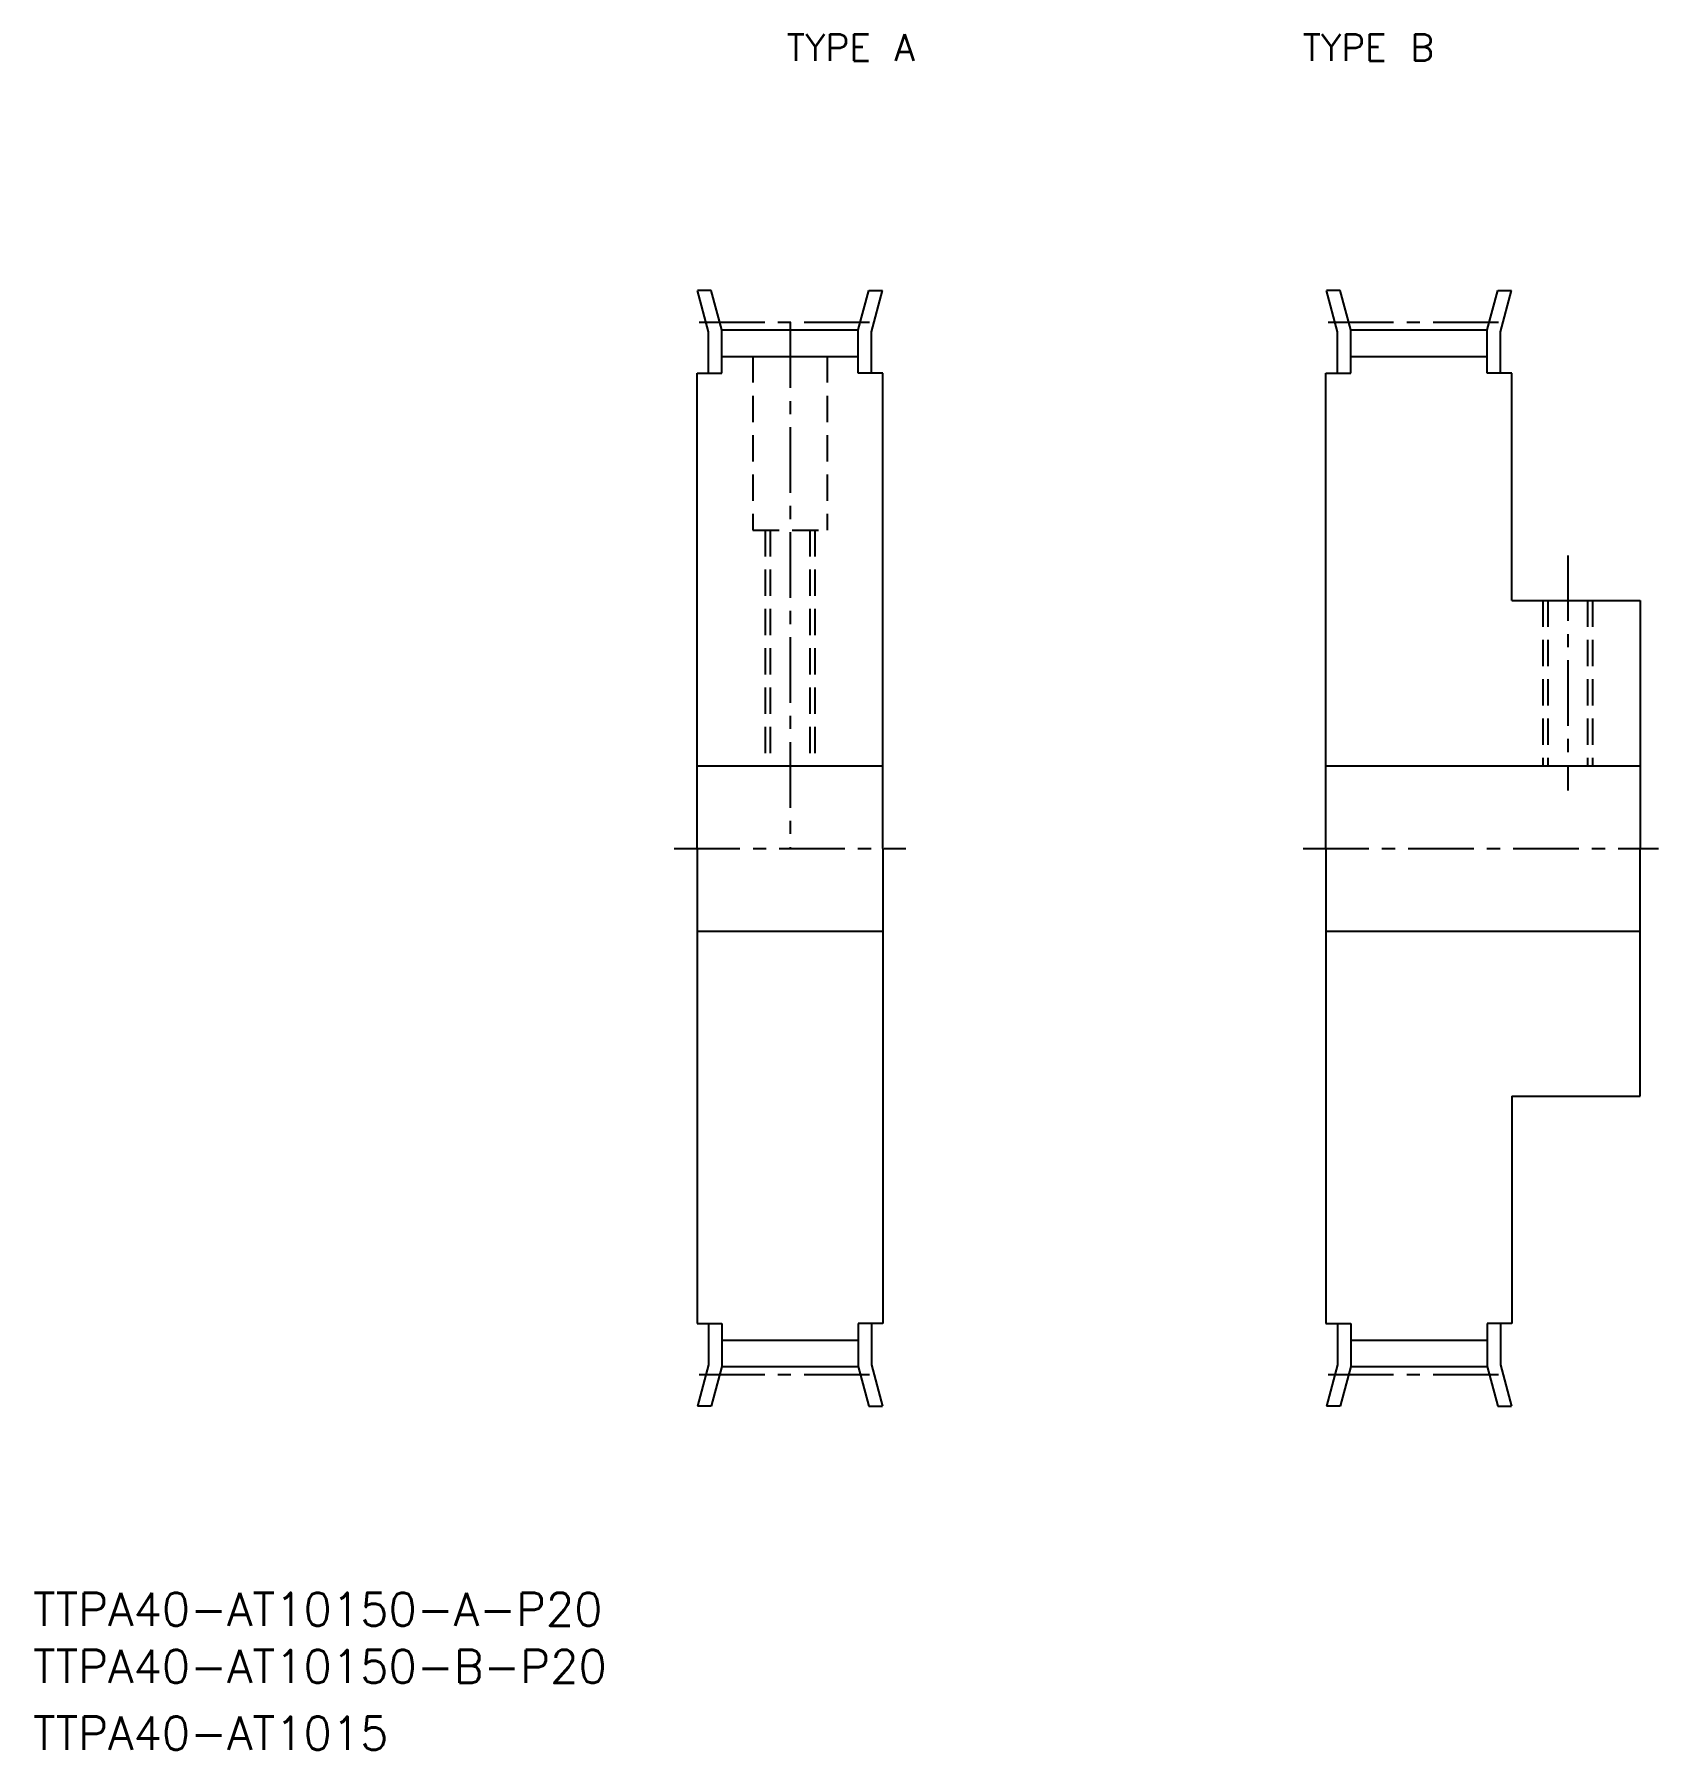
# Model space of a CAD drawing. Extents: x 24 to 220, y 60 to 267.
import ezdxf

# ---------------------------------------------------------------- set-up
doc = ezdxf.new("R2010")
doc.units = 0
doc.header["$LTSCALE"] = 0.25
doc.linetypes.add('CENTER', pattern=[50.8, 31.75, -6.35, 6.35, -6.35])
doc.linetypes.add('DASHED', pattern=[19.05, 12.7, -6.35])
doc.layers.get('0').update_dxf_attribs({"linetype": 'CONTINUOUS'})
doc.layers.add('CENTER', color=1, linetype='CENTER')
doc.styles.get("Standard").update_dxf_attribs({"font": 'txt.shx'})

msp = doc.modelspace()

# ---------------------------------------------------------------- linework, layer by layer
for p, q in [((105.09, 231.14), (103.76, 236.13)), ((105.41, 236.13), (103.76, 236.13)), ((106.69, 231.36), (105.41, 236.13)), ((123.19, 231.36), (124.47, 236.13)), ((124.47, 236.13), (126.13, 236.13)), ((124.79, 231.14), (126.13, 236.13)), ((181.19, 231.14), (179.86, 236.13)), ((181.51, 236.13), (179.86, 236.13)), ((182.79, 231.36), (181.51, 236.13)), ((199.29, 231.36), (200.57, 236.13)), ((200.57, 236.13), (202.23, 236.13)), ((200.89, 231.14), (202.23, 236.13)), ((105.09, 226.13), (105.09, 231.14)), ((106.69, 226.13), (106.69, 231.36)), ((106.69, 231.36), (123.19, 231.36)), ((123.19, 226.13), (123.19, 231.36)), ((124.79, 226.13), (124.79, 231.14)), ((181.19, 226.13), (181.19, 231.14)), ((182.79, 231.36), (199.29, 231.36)), ((182.79, 226.13), (182.79, 231.36)), ((199.29, 226.13), (199.29, 231.36)), ((200.89, 226.13), (200.89, 231.14)), ((106.69, 228.16), (123.19, 228.16)), ((182.79, 228.16), (199.29, 228.16)), ((103.69, 168.63), (103.69, 226.13)), ((103.69, 226.13), (106.69, 226.13)), ((126.19, 226.13), (123.19, 226.13)), ((126.19, 168.63), (126.19, 226.13)), ((179.79, 168.63), (179.79, 226.13)), ((179.79, 226.13), (182.79, 226.13)), ((202.29, 226.13), (199.29, 226.13)), ((202.29, 198.63), (202.29, 226.13)), ((202.29, 198.63), (217.79, 198.63)), ((217.79, 198.63), (217.79, 168.63)), ((103.69, 178.63), (126.19, 178.63)), ((179.79, 178.63), (217.79, 178.63)), ((103.69, 168.63), (103.69, 111.13)), ((126.19, 168.63), (126.19, 111.13)), ((179.79, 168.63), (179.79, 111.13)), ((217.79, 138.63), (217.79, 168.63)), ((103.69, 158.63), (126.19, 158.63)), ((179.79, 158.63), (217.79, 158.63)), ((202.29, 138.63), (217.79, 138.63)), ((202.29, 138.63), (202.29, 111.13)), ((103.69, 111.13), (106.69, 111.13)), ((105.09, 111.13), (105.09, 106.12)), ((106.69, 111.13), (106.69, 105.91)), ((123.19, 111.13), (123.19, 105.91)), ((126.19, 111.13), (123.19, 111.13)), ((124.79, 111.13), (124.79, 106.12)), ((179.79, 111.13), (182.79, 111.13)), ((181.19, 111.13), (181.19, 106.12)), ((182.79, 111.13), (182.79, 105.91)), ((199.29, 111.13), (199.29, 105.91)), ((202.29, 111.13), (199.29, 111.13)), ((200.89, 111.13), (200.89, 106.12)), ((106.69, 109.11), (123.19, 109.11)), ((182.79, 109.11), (199.29, 109.11)), ((105.09, 106.12), (103.76, 101.13)), ((106.69, 105.91), (105.41, 101.13)), ((106.69, 105.91), (123.19, 105.91)), ((123.19, 105.91), (124.47, 101.13)), ((124.79, 106.12), (126.13, 101.13)), ((181.19, 106.12), (179.86, 101.13)), ((182.79, 105.91), (181.51, 101.13)), ((182.79, 105.91), (199.29, 105.91)), ((199.29, 105.91), (200.57, 101.13)), ((200.89, 106.12), (202.23, 101.13)), ((105.41, 101.13), (103.76, 101.13)), ((124.47, 101.13), (126.13, 101.13)), ((181.51, 101.13), (179.86, 101.13)), ((200.57, 101.13), (202.23, 101.13))]:
    msp.add_line(p, q)
at = {"color": 3, "linetype": 'DASHED'}
for p, q in [((110.44, 228.16), (110.44, 207.13)), ((119.44, 228.16), (119.44, 207.13)), ((110.44, 207.13), (119.44, 207.13)), ((111.94, 207.13), (111.94, 178.63)), ((112.54, 207.13), (112.54, 178.63)), ((117.34, 207.13), (117.34, 178.63)), ((117.94, 207.13), (117.94, 178.63)), ((206.04, 198.63), (206.04, 178.63)), ((206.64, 198.63), (206.64, 178.63)), ((211.44, 198.63), (211.44, 178.63)), ((212.04, 198.63), (212.04, 178.63))]:
    msp.add_line(p, q, dxfattribs=at)
at = {"layer": 'CENTER'}
for p, q in [((103.94, 232.29), (125.94, 232.29)), ((114.94, 232.29), (114.94, 168.63)), ((180.04, 232.29), (202.04, 232.29)), ((209.04, 204.09), (209.04, 175.63)), ((100.94, 168.63), (128.94, 168.63)), ((177.04, 168.63), (220.04, 168.63)), ((103.94, 104.97), (125.94, 104.97)), ((180.04, 104.97), (202.04, 104.97))]:
    msp.add_line(p, q, dxfattribs=at)

# ---------------------------------------------------------------- texts
for s, height, p in [('TYPE A', 3.2, (114.56, 263.94)), ('TYPE B', 3.2, (176.97, 263.94)), ('TTPA40-AT10150-A-P20', 4, (23.34, 74.56)), ('TTPA40-AT10150-B-P20', 4, (23.34, 67.63)), ('TTPA40-AT1015', 4, (23.34, 59.56))]:
    msp.add_text(s, height=height).set_placement(p)

doc.saveas('drawing.dxf')
